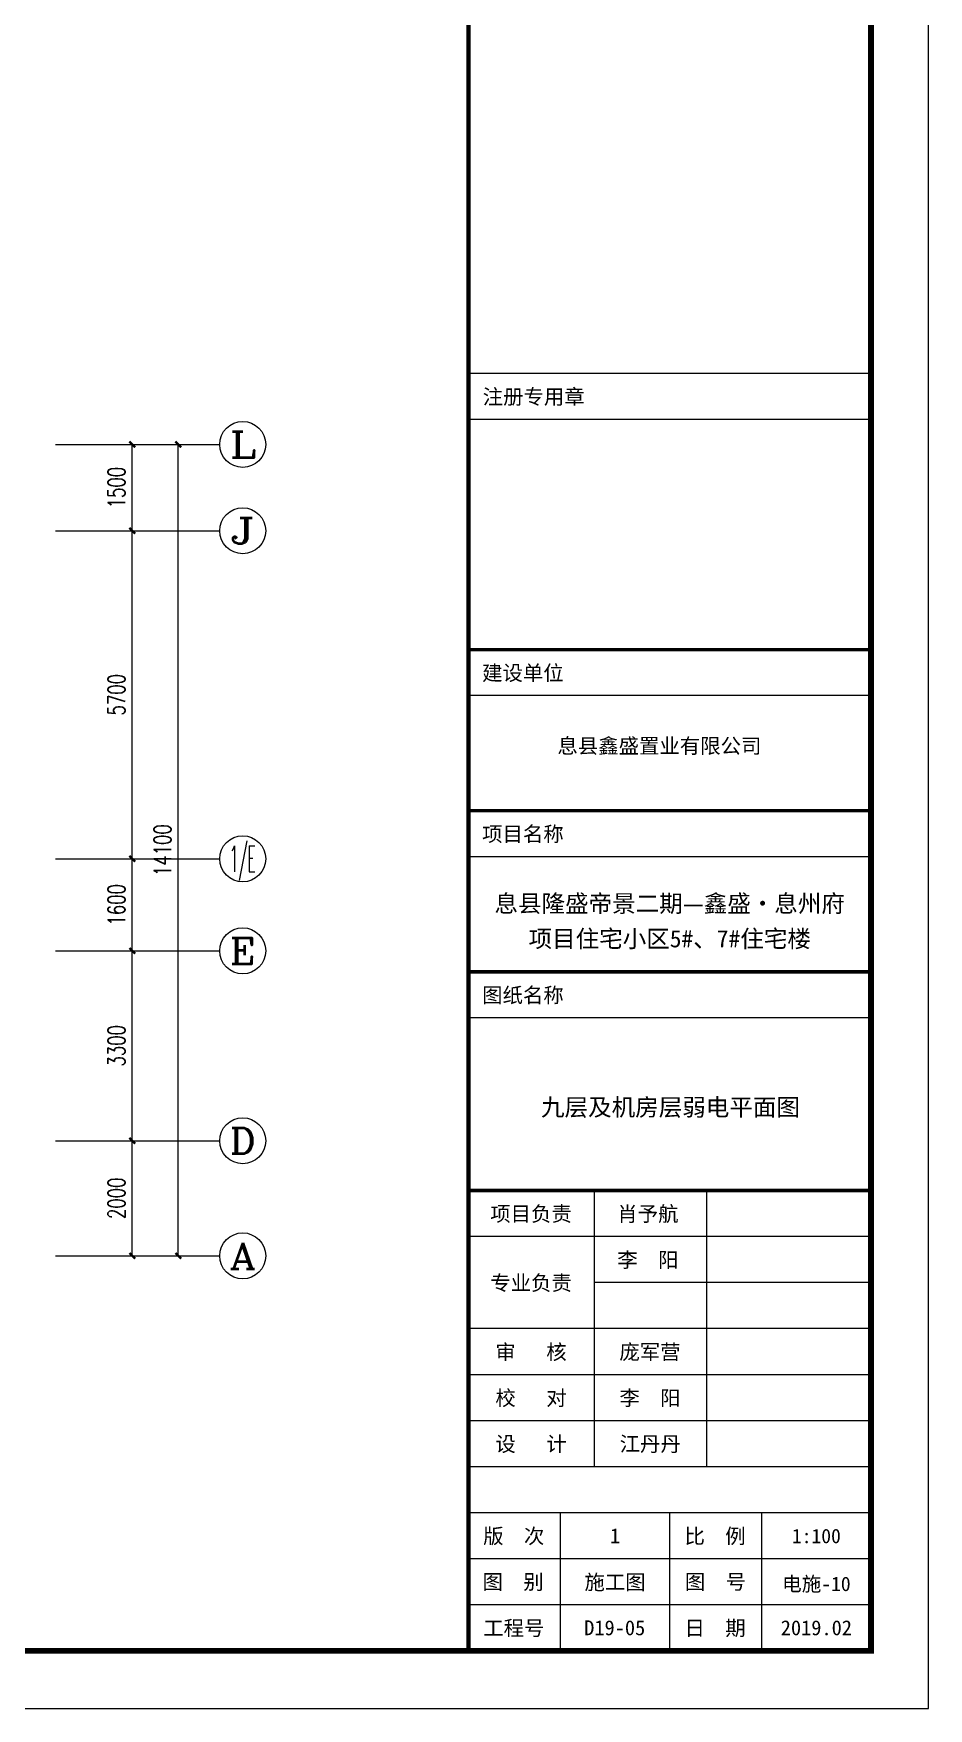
# Model space of a CAD drawing. Extents: x -993182 to -819982, y 169304 to 600104.
# Drawn here: x -835544 to -819982, y 233704 to 262810 of the extents above; entities that cross this region are included whole.
import ezdxf
from ezdxf.enums import TextEntityAlignment as Align

# ---------------------------------------------------------------- set-up
doc = ezdxf.new("R2010")
doc.units = 0
doc.header["$LTSCALE"] = 1000
doc.header["$MEASUREMENT"] = 0
for name, color, linetype in [('AXIS', 3, 'Continuous'), ('AXIS_TEXT', 7, 'Continuous'), ('PUB_TITLE', 146, 'Continuous'), ('TK', 9, 'Continuous'), ('面层', 215, 'Continuous')]:
    doc.layers.add(name, color=color, linetype=linetype)
doc.styles.add('_TCH_AXIS', font='COMPLEX', dxfattribs={"bigfont": 'GBCBIG'})
doc.styles.add('_TCH_DIM_T3', font='SIMPLEX', dxfattribs={"width": 0.705882, "bigfont": 'GBCBIG'})
doc.styles.add('COMPLEX', font='COMPLEX')
doc.styles.add('H1', font='')
doc.styles.add('THT', font='simhei.ttf')
doc.styles.get('H1').set_extended_font_data('SimSun')
doc.dimstyles.new('_TCH_ARCH&&100', dxfattribs={"dimtxt": 297.5, "dimasz": 100, "dimexe": 250, "dimexo": 300, "dimgap": 126.25, "dimtad": 1, "dimdec": 0, "dimzin": 0, "dimdsep": 46, "dimtxsty": '_TCH_DIM_T3', "dimblk": 'ARCHTICK', "dimcen": 0.09, "dimclrt": 7, "dimazin": 2, "dimtfac": 1, "dimtdec": 0, "dimtix": 1, "dimtmove": 2, "dimatfit": 3, "dimfxl": 0, "dimtolj": 1, "dimtzin": 0, "dimarcsym": 0})

# ---------------------------------------------------------------- blocks, each defined once
blk = doc.blocks.new('_AXISO')
blk.add_circle((0, 0), 0.5)
at = {"layer": 'AXIS_TEXT', "style": 'COMPLEX', "width": 1.041667}
blk.add_attdef('A', text='', height=0.56, dxfattribs=at).set_placement((-0.25, -0.28), (0.25, -0.28), align=Align.FIT)
blk = doc.blocks.new('_ArchTick')
at = {"color": 0, "linetype": 'ByBlock', "const_width": 0.4}
blk.add_lwpolyline([(-0.5, -0.5), (0.5, 0.5)], dxfattribs=at)
blk = doc.blocks.new('*D542')
at = {"layer": 'AXIS', "color": 0, "lineweight": -2}
for p, q in [((-196319, -488650), (-193936, -488650)), ((-194186, -502750), (-194186, -488650)), ((-196319, -502750), (-193936, -502750))]:
    blk.add_line(p, q, dxfattribs=at)
at = {"layer": 'Defpoints', "color": 0}
for p in [(-196619, -488650), (-194186, -488650), (-196619, -502750)]:
    blk.add_point(p, dxfattribs=at)
at = {"layer": 'AXIS', "color": 0, "lineweight": -2, "xscale": 100, "yscale": 100, "zscale": 100}
for p, rotation in [((-194186, -488650), 90), ((-194186, -502750), 270)]:
    blk.add_blockref('_ArchTick', p, dxfattribs=dict(at, rotation=rotation))
at = {"layer": 'AXIS', "color": 7, "insert": (-194461, -495700), "char_height": 297.5, "attachment_point": 5, "rotation": 90, "style": '_TCH_DIM_T3'}
blk.add_mtext('\\A1;14100', dxfattribs=at)
blk = doc.blocks.new('*D543')
at = {"layer": 'AXIS', "color": 0, "lineweight": -2}
for p, q in [((-196319, -500750), (-194736, -500750)), ((-194986, -502750), (-194986, -500750)), ((-196319, -502750), (-194736, -502750))]:
    blk.add_line(p, q, dxfattribs=at)
at = {"layer": 'Defpoints', "color": 0}
for p in [(-196619, -500750), (-194986, -500750), (-196619, -502750)]:
    blk.add_point(p, dxfattribs=at)
at = {"layer": 'AXIS', "color": 0, "lineweight": -2, "xscale": 100, "yscale": 100, "zscale": 100}
for p, rotation in [((-194986, -500750), 90), ((-194986, -502750), 270)]:
    blk.add_blockref('_ArchTick', p, dxfattribs=dict(at, rotation=rotation))
at = {"layer": 'AXIS', "color": 7, "insert": (-195261, -501750), "char_height": 297.5, "attachment_point": 5, "rotation": 90, "style": '_TCH_DIM_T3'}
blk.add_mtext('\\A1;2000', dxfattribs=at)
blk = doc.blocks.new('*D544')
at = {"layer": 'AXIS', "color": 0, "lineweight": -2}
for p, q in [((-196319, -497450), (-194736, -497450)), ((-194986, -500750), (-194986, -497450)), ((-196319, -500750), (-194736, -500750))]:
    blk.add_line(p, q, dxfattribs=at)
at = {"layer": 'Defpoints', "color": 0}
for p in [(-196619, -497450), (-194986, -497450), (-196619, -500750)]:
    blk.add_point(p, dxfattribs=at)
at = {"layer": 'AXIS', "color": 0, "lineweight": -2, "xscale": 100, "yscale": 100, "zscale": 100}
for p, rotation in [((-194986, -497450), 90), ((-194986, -500750), 270)]:
    blk.add_blockref('_ArchTick', p, dxfattribs=dict(at, rotation=rotation))
at = {"layer": 'AXIS', "color": 7, "insert": (-195261, -499100), "char_height": 297.5, "attachment_point": 5, "rotation": 90, "style": '_TCH_DIM_T3'}
blk.add_mtext('\\A1;3300', dxfattribs=at)
blk = doc.blocks.new('*D545')
at = {"layer": 'AXIS', "color": 0, "lineweight": -2}
for p, q in [((-196319, -495850), (-194736, -495850)), ((-194986, -497450), (-194986, -495850)), ((-196319, -497450), (-194736, -497450))]:
    blk.add_line(p, q, dxfattribs=at)
at = {"layer": 'Defpoints', "color": 0}
for p in [(-196619, -495850), (-194986, -495850), (-196619, -497450)]:
    blk.add_point(p, dxfattribs=at)
at = {"layer": 'AXIS', "color": 0, "lineweight": -2, "xscale": 100, "yscale": 100, "zscale": 100}
for p, rotation in [((-194986, -495850), 90), ((-194986, -497450), 270)]:
    blk.add_blockref('_ArchTick', p, dxfattribs=dict(at, rotation=rotation))
at = {"layer": 'AXIS', "color": 7, "insert": (-195261, -496650), "char_height": 297.5, "attachment_point": 5, "rotation": 90, "style": '_TCH_DIM_T3'}
blk.add_mtext('\\A1;1600', dxfattribs=at)
blk = doc.blocks.new('*D546')
at = {"layer": 'AXIS', "color": 0, "lineweight": -2}
for p, q in [((-196319, -490150), (-194736, -490150)), ((-194986, -495850), (-194986, -490150)), ((-196319, -495850), (-194736, -495850))]:
    blk.add_line(p, q, dxfattribs=at)
at = {"layer": 'Defpoints', "color": 0}
for p in [(-196619, -490150), (-194986, -490150), (-196619, -495850)]:
    blk.add_point(p, dxfattribs=at)
at = {"layer": 'AXIS', "color": 0, "lineweight": -2, "xscale": 100, "yscale": 100, "zscale": 100}
for p, rotation in [((-194986, -490150), 90), ((-194986, -495850), 270)]:
    blk.add_blockref('_ArchTick', p, dxfattribs=dict(at, rotation=rotation))
at = {"layer": 'AXIS', "color": 7, "insert": (-195261, -493000), "char_height": 297.5, "attachment_point": 5, "rotation": 90, "style": '_TCH_DIM_T3'}
blk.add_mtext('\\A1;5700', dxfattribs=at)
blk = doc.blocks.new('*D547')
at = {"layer": 'AXIS', "color": 0, "lineweight": -2}
for p, q in [((-196319, -488650), (-194736, -488650)), ((-194986, -490150), (-194986, -488650)), ((-196319, -490150), (-194736, -490150))]:
    blk.add_line(p, q, dxfattribs=at)
at = {"layer": 'Defpoints', "color": 0}
for p in [(-196619, -488650), (-194986, -488650), (-196619, -490150)]:
    blk.add_point(p, dxfattribs=at)
at = {"layer": 'AXIS', "color": 0, "lineweight": -2, "xscale": 100, "yscale": 100, "zscale": 100}
for p, rotation in [((-194986, -488650), 90), ((-194986, -490150), 270)]:
    blk.add_blockref('_ArchTick', p, dxfattribs=dict(at, rotation=rotation))
at = {"layer": 'AXIS', "color": 7, "insert": (-195261, -489400), "char_height": 297.5, "attachment_point": 5, "rotation": 90, "style": '_TCH_DIM_T3'}
blk.add_mtext('\\A1;1500', dxfattribs=at)
blk = doc.blocks.new('A$C61A6557E')
at = {"layer": 'PUB_TITLE'}
for p, q in [((7025, 22200), (14, 22200)), ((7025, 21400), (14, 21400)), ((7025, 17400), (14, 17400)), ((7025, 17400), (14, 17400)), ((7025, 17400), (14, 17400)), ((7025, 16600), (14, 16600)), ((7025, 16600), (14, 16600)), ((7025, 14600), (14, 14600)), ((7025, 13800), (14, 13800)), ((7025, 11800), (14, 11800)), ((7025, 11800), (14, 11800)), ((7025, 11000), (14, 11000)), ((7025, 8000), (14, 8000)), ((7025, 8000), (14, 8000)), ((7025, 8000), (14, 8000)), ((7025, 8000), (14, 8000)), ((7025, 8000), (14, 8000)), ((7025, 8000), (14, 8000)), ((7025, 8000), (14, 8000)), ((2214, 8000), (2214, 3200)), ((4164, 8000), (4164, 3200)), ((7025, 7200), (14, 7200)), ((7025, 7200), (14, 7200)), ((7025, 7200), (14, 7200)), ((7025, 6400), (2214, 6400)), ((7025, 6400), (2214, 6400)), ((7025, 6400), (2214, 6400)), ((7025, 5600), (14, 5600)), ((7025, 5600), (14, 5600)), ((7025, 5600), (14, 5600)), ((7025, 4800), (14, 4800)), ((7025, 4800), (14, 4800)), ((7025, 4800), (14, 4800)), ((7025, 4000), (14, 4000)), ((7025, 4000), (14, 4000)), ((7025, 4000), (14, 4000)), ((7025, 3200), (14, 3200)), ((7025, 3200), (14, 3200)), ((7025, 3200), (14, 3200)), ((7025, 3200), (14, 3200)), ((7025, 3200), (14, 3200)), ((7025, 3200), (14, 3200)), ((7025, 2400), (14, 2400)), ((1625, 0), (1625, 2400)), ((3525, 0), (3525, 2400)), ((5125, 0), (5125, 2400)), ((7025, 1600), (14, 1600)), ((7025, 800), (14, 800))]:
    blk.add_line(p, q, dxfattribs=at)
at = {"layer": 'PUB_TITLE', "const_width": 75}
blk.add_lwpolyline([(25, 0), (7025, 0), (7025, 57400), (25, 57400)], close=True, dxfattribs=at)
at = {"layer": 'PUB_TITLE'}
for points, const_width in [([(25, 0), (25, 57400)], 75), ([(25, 0), (25, 57400)], 40), ([(25, 50733), (25, 0)], 60), ([(7025, 17400), (14, 17400)], 60), ([(7025, 17400), (14, 17400)], 40), ([(7025, 14600), (14, 14600)], 60), ([(7025, 11800), (14, 11800)], 60), ([(7025, 8000), (14, 8000)], 60), ([(7025, 8000), (14, 8000)], 40), ([(7025, 0), (14, 0)], 40)]:
    blk.add_lwpolyline(points, dxfattribs=dict(at, const_width=const_width))
at = {"layer": 'PUB_TITLE', "style": 'THT'}
for s, p in [('注册专用章', (1160, 21800)), ('建设单位', (973, 17000)), ('项目名称', (973, 14200)), ('图纸名称', (973, 11400)), ('项目负责', (1114, 7600)), ('肖予航', (3146, 7600)), ('李  阳', (3146, 6800)), ('专业负责', (1114, 6400)), ('审   核', (1114, 5200)), ('庞军营', (3182, 5200)), ('校   对', (1114, 4400)), ('李  阳', (3182, 4400)), ('设   计', (1114, 3600)), ('江丹丹 ', (3275, 3600)), ('版  次', (814, 2000)), ('1', (2575, 2000)), ('比  例', (4314, 2000)), ('图  别', (803, 1200)), ('施工图', (2575, 1200)), ('图  号', (4321, 1200)), ('工程号', (814, 400)), ('D19-05', (2569, 400)), ('日  期', (4314, 400)), ('2019.02', (6075, 400))]:
    blk.add_text(s, height=260, dxfattribs=at).set_placement(p, align=Align.MIDDLE)
at = {"layer": 'PUB_TITLE', "color": 173, "style": 'H1'}
blk.add_text('1:100', height=250, dxfattribs=at).set_placement((6075, 1997), align=Align.MIDDLE_CENTER)
at = {"layer": 'TK', "color": 63, "style": 'THT'}
blk.add_text('息县鑫盛置业有限公司', height=260, dxfattribs=at).set_placement((1573, 15597))
at = {"layer": 'TK', "style": 'H1'}
for s, p in [('息县隆盛帝景二期—鑫盛•息州府', (3525, 12988)), ('项目住宅小区5#、7#住宅楼', (3525, 12376))]:
    blk.add_text(s, height=300, dxfattribs=at).set_placement(p, align=Align.MIDDLE_CENTER)
blk = doc.blocks.new('5#、7#楼参照')
at = {"layer": 'AXIS'}
for p, q in [((-195971.7, -488650.4), (-193466.1, -488650.4)), ((-195971.7, -490150.4), (-193466.1, -490150.4)), ((-195971.7, -495850.4), (-193466.1, -495850.4)), ((-195971.7, -497450.4), (-193466.1, -497450.4)), ((-195971.7, -500750.4), (-193466.1, -500750.4)), ((-195971.7, -502750.4), (-193466.1, -502750.4))]:
    blk.add_line(p, q, dxfattribs=at)
for centre in [(-193066.1, -488650.4), (-193066.1, -490150.4), (-193066.1, -497450.4), (-193066.1, -500750.4), (-193066.1, -502750.4)]:
    blk.add_circle(centre, 400, dxfattribs=at)
at = {"layer": 'PUB_TITLE'}
blk.add_lwpolyline([(-265242.7, -510615.5), (-181142.7, -510615.5), (-181142.7, -451215.5), (-265242.7, -451215.5)], close=True, dxfattribs=at)
at = {"layer": 'PUB_TITLE', "const_width": 100}
blk.add_lwpolyline([(-262742.7, -509615.5), (-182142.7, -509615.5), (-182142.7, -452215.5), (-262742.7, -452215.5)], close=True, dxfattribs=at)
at = {"layer": 'AXIS'}
ref = blk.add_blockref('_AXISO', (-193066.1, -495850.4), dxfattribs=dict(at, xscale=800, yscale=800, zscale=800))
ref.add_attrib('A', '1/E', dxfattribs={"layer": 'AXIS_TEXT', "height": 452.55, "style": '_TCH_AXIS', "width": 0.396226}).set_placement((-193292.3, -496076.7), (-192839.8, -496076.7), align=Align.FIT)
at = {"layer": 'AXIS', "color": 7, "style": '_TCH_AXIS'}
for s, width, p, p2 in [('L', 1.4, (-193292.3, -488876.7), (-192839.8, -488876.7)), ('J', 1.909091, (-193292.3, -490376.7), (-192839.8, -490376.7)), ('E', 1.3125, (-193292.3, -497676.7), (-192839.8, -497676.7)), ('D', 1.235294, (-193292.3, -500976.7), (-192839.8, -500976.7)), ('A', 1.166667, (-193292.3, -502976.7), (-192839.8, -502976.7))]:
    blk.add_text(s, height=452.5, dxfattribs=dict(at, width=width)).set_placement(p, p2, align=Align.FIT)
at = {"layer": 'AXIS'}
for p1, p2, distance, picture, middle in [((-196619, -502750.4), (-196619, -488650.4), -2432.9, '*D542', (-194461.1, -495700.4)), ((-196619, -490150.4), (-196619, -488650.4), -1632.9, '*D547', (-195261.1, -489400.4)), ((-196619, -495850.4), (-196619, -490150.4), -1632.9, '*D546', (-195261.1, -493000.4)), ((-196619, -497450.4), (-196619, -495850.4), -1632.9, '*D545', (-195261.1, -496650.4)), ((-196619, -500750.4), (-196619, -497450.4), -1632.9, '*D544', (-195261.1, -499100.4)), ((-196619, -502750.4), (-196619, -500750.4), -1632.9, '*D543', (-195261.1, -501750.4))]:
    dim = blk.add_aligned_dim(p1=p1, p2=p2, distance=distance, dimstyle='_TCH_ARCH&&100', dxfattribs=at)
    dim.commit()
    dim.dimension.update_dxf_attribs({"geometry": picture, "text_midpoint": middle})

msp = doc.modelspace()

# ---------------------------------------------------------------- block references
msp.add_blockref('A$C61A6557E', (-828007, 234704))
at = {"layer": '面层'}
msp.add_blockref('5#、7#楼参照', (-638840, 744319), dxfattribs=at)

# ---------------------------------------------------------------- texts
at = {"layer": 'PUB_TITLE', "color": 0, "style": 'H1', "width": 1}
msp.add_text('九层及机房层弱电平面图', height=300, dxfattribs=at).set_placement((-824469, 244152), align=Align.MIDDLE_CENTER)
at = {"layer": 'PUB_TITLE', "color": 173, "style": 'H1'}
msp.add_text('电施-10', height=250, dxfattribs=at).set_placement((-821932, 235869), align=Align.MIDDLE_CENTER)

doc.saveas('drawing.dxf')
